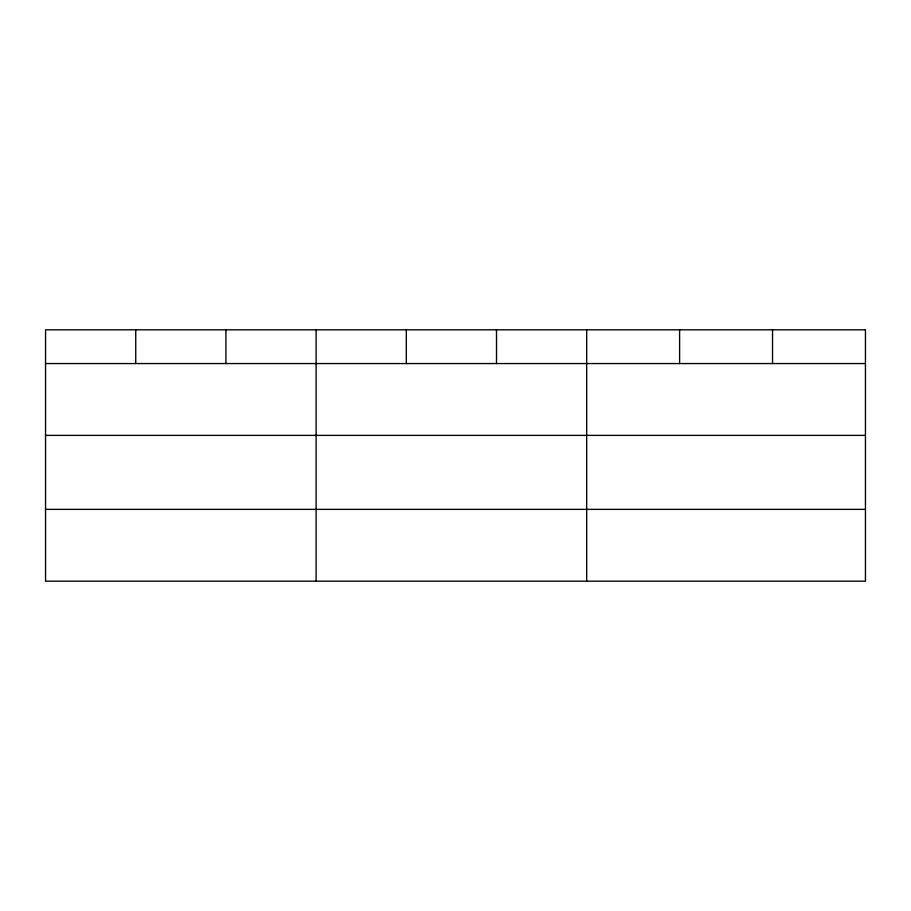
<?xml version="1.0" encoding="UTF-8"?>
<svg xmlns="http://www.w3.org/2000/svg" width="911" height="911" viewBox="0 0 911 911"><rect width="100%" height="100%" fill="white"/><g stroke="black" fill="none" stroke-linecap="round" stroke-linejoin="round"><path stroke-width="1.37" d="M45.55 363.557L865.45 363.557M45.55 435.378L865.45 435.378M45.55 509.363L865.45 509.363M772.528 329.816L772.528 363.557M679.606 329.816L679.606 363.557M586.684 329.816L586.684 581.184M496.495 329.816L496.495 363.557M406.306 329.816L406.306 363.557M316.117 329.816L316.117 581.184M225.928 329.816L225.928 363.557M135.739 329.816L135.739 363.557M865.45 329.816L45.55 329.816L45.55 581.184L865.45 581.184L865.45 329.816"/></g></svg>
